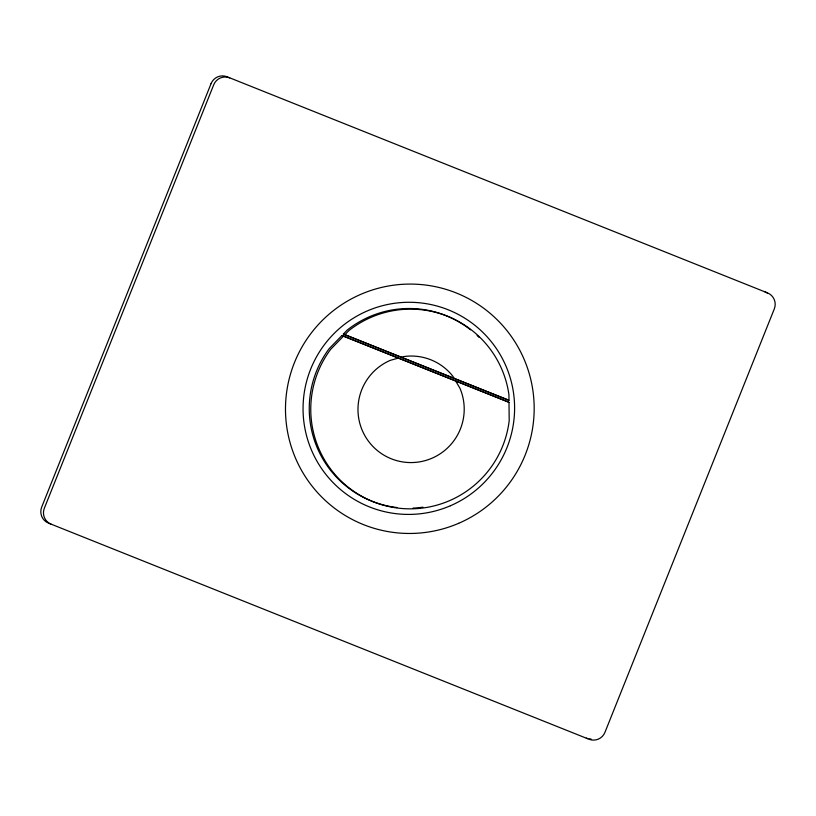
<?xml version="1.0" encoding="UTF-8"?>
<svg xmlns="http://www.w3.org/2000/svg" width="816" height="816" viewBox="0 0 816 816"><rect width="100%" height="100%" fill="white"/><g stroke="black" fill="none" stroke-linecap="round" stroke-linejoin="round"><path stroke-width="1.22" d="M509 402.319L343.485 336.141L330.684 349.299A99.909 99.521 -67.1 0 0 373.238 501.758A99.909 99.521 -67.1 0 0 509.194 420.658L509 402.319L507.491 401.676L341.965 335.498L329.174 348.656A99.909 99.521 -67.1 0 0 396.902 507.521M344.872 334.713L348.86 330.613A99.909 99.521 -67.1 0 1 508.919 394.597L508.98 400.319L343.363 334.07L347.351 329.97A99.909 99.521 -67.1 0 1 470.536 329.807M398.33 358.081L390.232 360.376A53.305 53.091 -67.1 0 0 362.243 430.369A53.305 53.091 -67.1 0 0 431.96 458.235A53.305 53.091 -67.1 0 0 459.949 388.253L455.675 381.011M401.237 357.255L403.594 356.592A53.305 53.091 -67.1 0 1 452.89 376.298L454.124 378.4M343.363 334.07L508.98 400.319M341.965 335.498L343.485 336.141M477.115 335.488A99.909 99.521 -67.1 0 1 478.91 337.222M422.892 507.164A99.909 99.521 -67.1 0 1 413.029 508.103M229.694 77.877A12.322 12.271 -67.1 0 0 213.721 84.762L44.339 508.235A12.322 12.271 -67.1 0 0 51.163 524.229M591.019 738.99A12.322 12.271 -67.1 0 1 589.417 738.908M587.836 738.613A12.322 12.271 -67.1 0 1 586.306 738.123M764.837 291.771A12.322 12.271 -67.1 0 1 767.632 293.332M211.058 83.64L41.687 507.113A12.322 12.271 -67.1 0 0 48.501 523.107L588.968 739.245A12.322 12.271 -67.1 0 0 604.942 732.36L774.313 308.887A12.322 12.271 -67.1 0 0 767.499 292.893L227.032 76.755A12.322 12.271 -67.1 0 0 211.058 83.64M450.361 505.777A106.131 105.703 -67.1 0 0 472.301 323.32A106.131 105.703 -67.1 0 0 303.817 395.944A106.131 105.703 -67.1 0 0 450.361 505.777M458.663 523.311A124.777 124.277 -67.1 0 0 484.459 308.815A124.777 124.277 -67.1 0 0 286.375 394.199A124.777 124.277 -67.1 0 0 458.663 523.311"/></g></svg>
